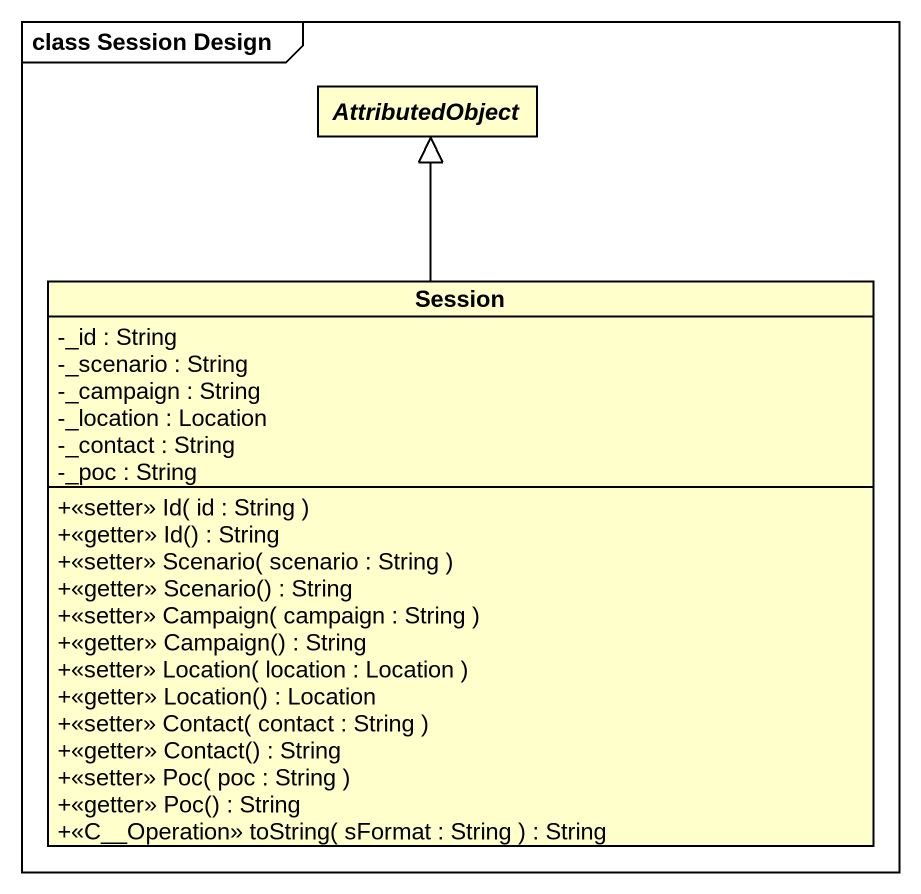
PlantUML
@startuml
mainframe class Session Design
hide circle
hide empty members
skinparam classAttributeIconSize 0
abstract class AttributedObject
class Session {
  -_id : String
  -_scenario : String
  -_campaign : String
  -_location : Location
  -_contact : String
  -_poc : String
  +<<setter>> Id( id : String )
  +<<getter>> Id() : String
  +<<setter>> Scenario( scenario : String )
  +<<getter>> Scenario() : String
  +<<setter>> Campaign( campaign : String )
  +<<getter>> Campaign() : String
  +<<setter>> Location( location : Location )
  +<<getter>> Location() : Location
  +<<setter>> Contact( contact : String )
  +<<getter>> Contact() : String
  +<<setter>> Poc( poc : String )
  +<<getter>> Poc() : String
  +<<C__Operation>> toString( sFormat : String ) : String
}
Session -up-|> AttributedObject
@enduml
